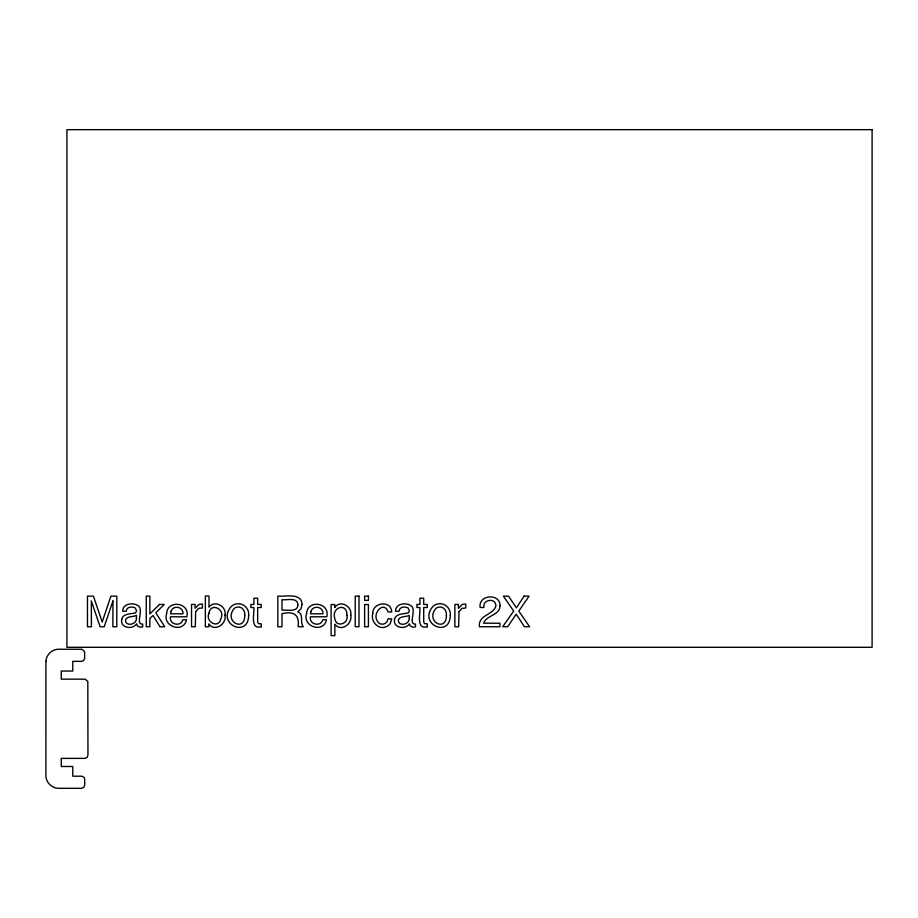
<?xml version="1.0" encoding="UTF-8"?>
<svg xmlns="http://www.w3.org/2000/svg" width="918" height="918" viewBox="0 0 918 918"><rect width="100%" height="100%" fill="white"/><g stroke="black" fill="none" stroke-linecap="round" stroke-linejoin="round"><path stroke-width="1.38" d="M112.948 600.934L112.868 626.753L116.804 626.753L116.804 596.138L110.929 596.138L102.196 622.025L93.407 596.138L87.462 596.138L87.462 626.753L91.421 626.753L91.318 600.934L100.119 626.753L104.216 626.753L112.948 600.934M45.934 661.247L45.9 775.377C45.728 782.297 51.924 788.493 58.844 788.321L81.484 788.321L83.928 787.208L84.72 785.085L84.685 778.969L83.928 777.305L81.943 776.226L72.774 776.192L72.774 766.484L61.265 766.484L61.265 758.394L85.179 758.371L87.164 757.281L87.956 755.17L87.818 681.477L85.179 679.182L61.265 679.148L61.265 671.058L72.774 671.058L72.774 661.362L81.943 661.327L83.595 660.57L84.685 658.585L84.582 651.55L81.943 649.267L58.844 649.233C52.257 649.083 46.256 654.672 45.934 661.247M346.924 615.462C349.173 623.735 336.011 628.119 334.898 618.766C330.687 607.234 347.497 601.898 346.924 615.462M208.914 613.327C205.035 621.991 218.759 629.128 220.79 618.927C225.989 609.127 210.486 601.841 208.914 613.327M225.013 615.163C226.757 624.033 214.651 632.41 208.811 623.896L208.811 626.753L205.357 626.753L205.357 596.034L209.006 596.034L209.006 607.142C214.697 599.569 226.769 606.316 225.013 615.163M248.663 615.129C248.503 638.469 216.866 624.309 230.716 607.119A9.214 9.214 0 0 1 236.098 603.998C242.822 602.311 249.409 608.29 248.663 615.129M372.754 613.431C370.333 621.807 379.008 630.953 387.224 626.248A7.654 7.654 0 0 0 390.586 622.691L391.688 618.858L388.039 618.858C387.603 622.209 384.47 624.94 381.027 624.045A4.601 4.601 0 0 1 377.986 621.899C371.067 614.314 383.873 599.706 388.039 611.939L391.688 611.939C391.527 599.993 372.387 602.208 372.754 613.431M450.302 615.129C450.141 638.469 418.505 624.309 432.367 607.119A9.214 9.214 0 0 1 437.748 603.998C444.461 602.311 451.059 608.29 450.302 615.129M166.628 613.453C162.119 626.627 183.6 633.684 186.515 619.753L182.831 619.753C181.018 627.178 168.946 624.699 170.473 616.793L186.824 616.793C190.416 602.598 167.512 599.213 166.628 613.453M306.589 613.453C302.079 626.627 323.561 633.684 326.475 619.753L322.792 619.753C320.979 627.178 308.907 624.699 310.433 616.793L326.785 616.793C330.377 602.598 307.473 599.213 306.589 613.453M350.756 615.106C352.719 623.907 341.048 632.364 334.852 624.251L334.852 635.646L331.1 635.646L331.1 604.537L334.749 604.537L334.749 607.498C340.176 599.5 352.409 606.27 350.756 615.106M297.88 604.79C297.971 612.708 286.6 609.609 281.987 610.16L281.987 599.706C286.588 600.406 297.684 596.884 297.88 604.79M121.704 619.432C119.96 628.027 132.571 630.092 136.644 623.792L137.298 625.858L140.11 627.235L142.692 626.856L142.692 624.079C135.175 624.791 143.552 610.47 138.836 606.247C133.948 602.047 122.45 603.218 122.725 611.25L126.225 611.25C126.317 606.741 132.077 606.259 135.198 607.923L136.564 610.711L135.657 612.868C131.022 614.119 122.955 613.19 121.704 619.432M394.51 619.432C392.778 628.027 405.377 630.092 409.462 623.792L410.105 625.858L412.916 627.235L415.498 626.856L415.498 624.079C407.994 624.791 416.37 610.47 411.654 606.247C406.766 602.047 395.268 603.218 395.543 611.25L399.043 611.25C399.135 606.741 404.884 606.259 408.017 607.923L409.382 610.711L408.476 612.868C403.828 614.119 395.773 613.19 394.51 619.432M500.046 605.742C500.012 615.485 486.356 615.094 483.614 623.207L499.908 623.207L499.908 626.753L479.414 626.753C477.842 614.865 493.551 615.094 495.904 605.914C496.041 597.434 482.225 599.305 483.958 607.498L480.148 607.498C478.048 594.497 500.276 592.971 500.046 605.742M244.739 615.232C245.095 632.123 224.612 622.22 233.287 609.69A5.106 5.106 0 0 1 236.683 607.223C241.56 605.834 245.37 610.608 244.739 615.232M446.389 615.232C446.733 632.123 426.262 622.22 434.925 609.69A5.106 5.106 0 0 1 438.322 607.223C443.21 605.834 447.009 610.608 446.389 615.232M302.091 604.388L300.955 608.898L297.776 611.709C303.594 613.821 300.347 621.061 302.447 625.387L303.261 626.753L298.178 626.753C299.532 614.785 294.058 610.929 281.987 613.626L281.987 626.753L277.833 626.753L277.833 596.138C285.073 596.838 301.655 592.431 302.091 604.388M136.461 618.422C136.759 623.529 128.669 626.546 125.8 622.266C124.079 615.634 132.858 617.378 136.461 615.393L136.461 618.422M409.267 618.422C409.577 623.529 401.476 626.546 398.607 622.266C396.897 615.634 405.676 617.378 409.267 615.393L409.267 618.422M195.672 611.675L195.293 626.753L191.541 626.753L191.541 604.434L195.098 604.434L195.098 608.29L199.091 604.342L202.396 604.033L202.396 607.991L198.667 608.347L195.672 611.675M459 611.675L458.621 626.753L454.869 626.753L454.869 604.434L458.438 604.434L458.438 608.29L462.42 604.342L465.724 604.033L465.724 607.991L461.995 608.347L459 611.675M171.092 611.193L170.576 613.809L182.969 613.809C183.715 606.878 173.25 604.664 171.092 611.193M311.053 611.193L310.536 613.809L322.929 613.809C323.664 606.878 313.21 604.664 311.053 611.193M524.144 596.138L516.386 607.854L508.572 596.138L503.385 596.138L513.655 611.055L502.697 626.753L507.7 626.753L516.18 614.165L524.43 626.753L529.583 626.753L518.808 611.055L529.078 596.138L524.144 596.138M159.514 604.434L149.875 613.913L149.875 596.138L146.272 596.138L146.272 626.753L149.875 626.753L149.875 618.376L153.031 615.496L159.984 626.753L164.781 626.753L155.762 612.788L164.299 604.434L159.514 604.434M261.228 626.753C249.845 630.046 254.435 613.167 253.873 607.498L250.843 607.498L250.843 604.434L253.873 604.434L253.873 598.203L257.66 598.203L257.66 604.434L261.228 604.434L261.228 607.498L257.66 607.498L257.66 622.06L258.451 623.632L261.228 623.792L261.228 626.753M427.283 626.753C415.9 630.046 420.49 613.167 419.928 607.498L416.898 607.498L416.898 604.434L419.928 604.434L419.928 598.203L423.714 598.203L423.714 604.434L427.283 604.434L427.283 607.498L423.714 607.498L423.714 622.06L424.506 623.632L427.283 623.792L427.283 626.753M872.1 129.679L66.922 129.679L66.922 647.293L872.1 647.293L872.1 129.679M358.984 596.138L355.232 596.138L355.232 626.753L358.984 626.753L358.984 596.138M368.428 596.138L364.618 596.138L364.618 600.395L368.428 600.395L368.428 596.138M368.428 604.537L364.618 604.537L364.618 626.753L368.428 626.753L368.428 604.537"/></g></svg>
